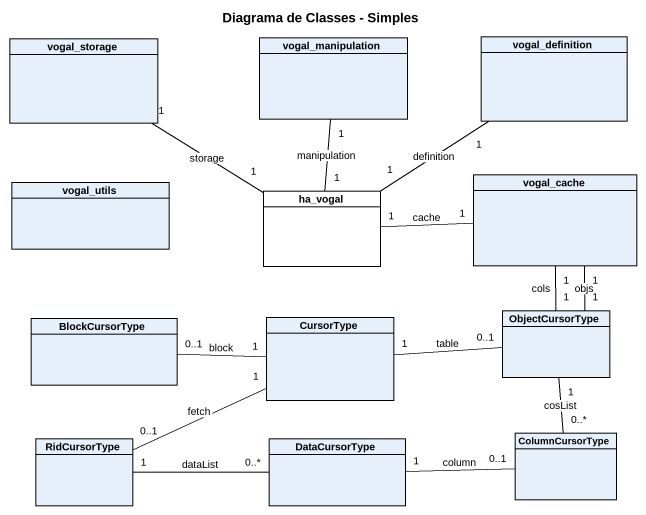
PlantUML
@startuml
title Diagrama de Classes - Simples
hide circle
hide empty members
class vogal_storage
class vogal_manipulation
class vogal_definition
class vogal_utils
class ha_vogal #FFFFFF
class vogal_cache
class BlockCursorType
class CursorType
class ObjectCursorType
class RidCursorType
class DataCursorType
class ColumnCursorType
vogal_storage "1" -- "1" ha_vogal : storage
ha_vogal "1" -up- "1" vogal_manipulation : manipulation
ha_vogal "1" -up- "1" vogal_definition : definition
ha_vogal "1" -right- "1" vogal_cache : cache
vogal_cache "1" -- "1" ObjectCursorType : cols
vogal_cache "1" -- "1" ObjectCursorType : objs
CursorType "1" -left- "0..1" BlockCursorType : block
CursorType "1" -left- "0..1" RidCursorType : fetch
ObjectCursorType "0..1" -left- "1" CursorType : table
ObjectCursorType "1" -- "0..*" ColumnCursorType : cosList
RidCursorType "1" -right- "0..*" DataCursorType : dataList
DataCursorType "1" -right- "0..1" ColumnCursorType : column
@enduml
